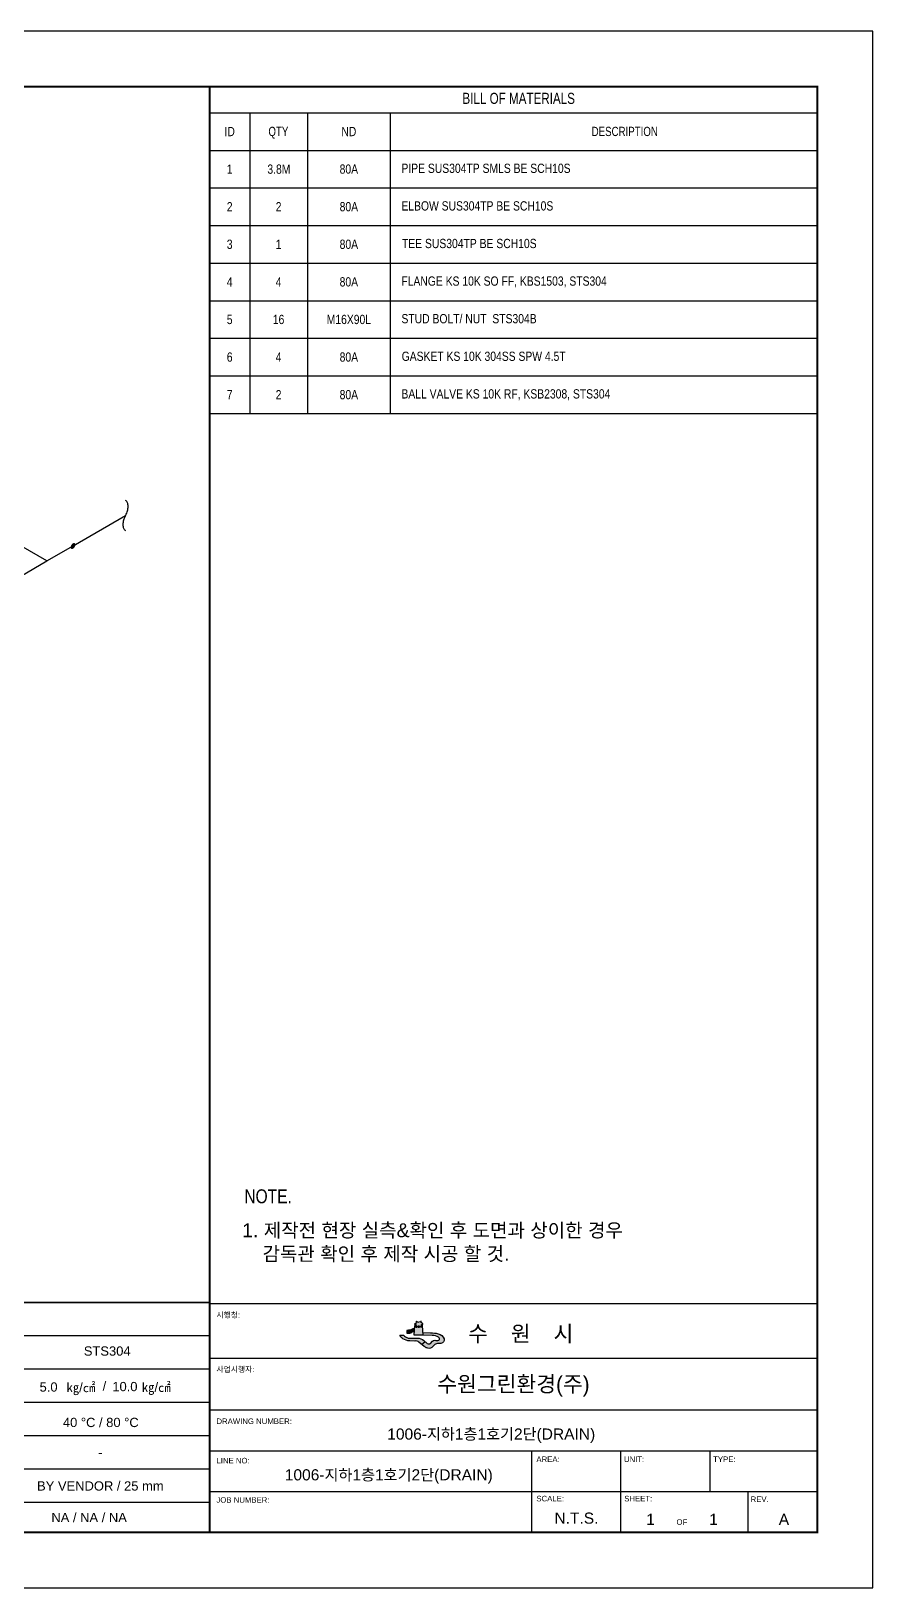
# Model space of a CAD drawing. Header units: millimetres. Extents: x 0 to 594, y 0 to 420.
# Drawn here: x 366.8 to 594, y 0 to 420 of the extents above; entities that cross this region are included whole.
import ezdxf
from ezdxf.enums import TextEntityAlignment as Align

# ---------------------------------------------------------------- set-up
doc = ezdxf.new("R2010")
doc.units = ezdxf.units.MM
doc.header["$LTSCALE"] = 0.25
doc.linetypes.add('DASHED2', pattern=[9.525, 6.35, -3.175])
for name, color, linetype in [('7', 5, 'Continuous'), ('연속', 7, 'DASHED2'), ('주석', 7, 'Continuous'), ('지시선', 1, 'Continuous'), ('테이블', 7, 'Continuous')]:
    doc.layers.add(name, color=color, linetype=linetype)
doc.styles.add('AdskIsoAnnotation', font='arial.ttf', dxfattribs={"width": 0.8, "height": 1})
doc.styles.add('AdskIsoMetric', font='arial.ttf', dxfattribs={"width": 0.8, "height": 2.5})
doc.styles.add('MtXpl_', font='')
doc.styles.add('RomanS', font='arial.ttf')
doc.styles.get("Standard").update_dxf_attribs({"font": 'arial.ttf'})
doc.styles.add('굴림', font='')
doc.styles.get('MtXpl_').set_extended_font_data('Gulim')
doc.styles.get('굴림').set_extended_font_data('Gulim')

# ---------------------------------------------------------------- blocks, each defined once
blk = doc.blocks.new('분할 표식-1-IsoLeft')
at = {"color": 0, "linetype": 'ByBlock', "lineweight": -2, "extrusion": (0, 0.816497, 0.57735)}
for p, q in [((-0.53, 0.51), (-0.53, 0.51)), ((0, 0), (-0.707, 0.408))]:
    blk.add_line(p, q, dxfattribs=at)
at = {"linetype": 'ByBlock'}
for centre, start_param, end_param in [((-0.712, 0.513), 1.59557, 3.116819), ((-0.703, 0.304), -1.546372, -0.024424)]:
    blk.add_ellipse(centre, major_axis=(-0.181, 0), ratio=0.57735, start_param=start_param, end_param=end_param, dxfattribs=at)
blk = doc.blocks.new('티-2-IsoRight')
at = {"color": 0, "linetype": 'ByBlock', "lineweight": -2, "extrusion": (-0.707107, -0.408248, 0.57735)}
for p, q in [((0, 0), (-0.354, 0.204)), ((0.354, -0.204), (0, 0)), ((0, 0), (0, -0.408))]:
    blk.add_line(p, q, dxfattribs=at)
blk = doc.blocks.new('Buttweld-1-IsoLeft')
blk.add_hatch(color=256).paths.add_polyline_path([(-0.029, 0.019), (-0.034, 0.016), (-0.038, 0.012), (-0.041, 0.007), (-0.042, 0.003), (-0.042, -0.002), (-0.041, -0.006), (-0.038, -0.011), (-0.034, -0.014), (-0.029, -0.018), (-0.023, -0.021), (-0.016, -0.023), (-0.009, -0.025), (-0.001, -0.025), (0.007, -0.025), (0.014, -0.025), (0.022, -0.023), (0.029, -0.021), (0.035, -0.018), (0.04, -0.014), (0.044, -0.011), (0.046, -0.006), (0.048, -0.002), (0.048, 0.003), (0.046, 0.007), (0.044, 0.012), (0.04, 0.016), (0.035, 0.019), (0.029, 0.022), (0.022, 0.024), (0.014, 0.026), (0.007, 0.027), (-0.001, 0.027), (-0.009, 0.026), (-0.016, 0.024), (-0.023, 0.022)], is_closed=False, flags=0)
blk = doc.blocks.new('수원시마크')
for color, points in [(1, [(3.75, 6.08, 0.143186), (2.76, 5.78, -0.141847), (1.87, 5.57), (1.39, 5.55), (1.39, 4.73), (1.96, 4.73, 0.144474), (2.64, 4.86), (2.85, 4.99, -0.277731), (3.42, 5.19), (3.68, 5.22)]), (3, [(4.54, 3.3), (1.78, 3.3, -0.16593), (0.46, 4.14), (-0.62, 4.14, 0.174295), (0.21, 3.1, 0.126792), (2.29, 2.45), (3.76, 2.41, -0.209259), (4.99, 2.06), (5.76, 1.43), (6.79, 2.24), (6.45, 2.52, 0.16522)])]:
    blk.add_hatch(color=color).paths.add_polyline_path(points)
h = blk.add_hatch(color=5)
h.paths.add_polyline_path([(6.27, 4.13), (6.04, 6.98), (5.7, 6.98), (5.7, 7.25), (6.13, 7.29), (6.13, 7.5), (5.64, 7.81), (5.64, 8.21), (5.5, 8.21), (5.5, 8.01), (4.93, 7.98), (4.36, 8.01), (4.36, 8.21), (4.22, 8.21), (4.22, 7.81), (3.73, 7.5), (3.73, 7.29), (4.16, 7.25), (4.16, 6.98), (3.82, 6.98), (3.59, 4.13)])
h.paths.add_polyline_path([(4.76, 6.46), (4.76, 6.74), (5.1, 6.74), (5.1, 6.46)], flags=16)
h.paths.add_polyline_path([(5.41, 6.46), (5.41, 6.74), (5.75, 6.74), (5.75, 6.46)], flags=16)
h.paths.add_polyline_path([(4.45, 6.46), (4.11, 6.46), (4.11, 6.74), (4.45, 6.74)], flags=16)
h.paths.add_polyline_path([(8.83, 4.05, -0.174291), (10.75, 3.51, -0.59696), (10.82, 2.7, -0.25604), (10.22, 2.53, 0.024566), (9.63, 2.64, 0.278989), (8.96, 2.35), (8.37, 1.69, -0.298853), (7.44, 1.72), (6.79, 2.24), (5.76, 1.43), (6.54, 0.8, 0.063286), (7.28, 0.37, 0.24753), (8.73, 0.49), (9.46, 1.2, -0.193471), (10.41, 1.66), (11.45, 1.69, 0.388319), (12.37, 3.05, 0.259907), (10.64, 4.57, 0.04063), (8.4, 4.86), (6.21, 4.91), (6.27, 4.13), (6.32, 4.13)])
at = {"color": 1}
blk.add_line((5.76, 1.43), (6.79, 2.24), dxfattribs=at)
at = {"color": 5}
for points in [[(6.2, 4.91), (8.4, 4.86, -0.04063), (10.64, 4.57, -0.259907), (12.37, 3.05, -0.388319), (11.45, 1.69), (10.41, 1.66, 0.193471), (9.46, 1.2), (8.73, 0.49, -0.24753), (7.28, 0.37, -0.063286), (6.54, 0.8), (4.99, 2.06, 0.209259), (3.76, 2.41), (2.29, 2.45, -0.126792), (0.21, 3.1, -0.174295), (-0.62, 4.14, -2.92713)], [(-0.62, 4.14), (0.46, 4.14, 0.16593), (1.78, 3.3), (4.54, 3.3, -0.16522), (6.45, 2.52), (7.44, 1.72, 0.298853), (8.37, 1.69), (8.96, 2.35, -0.278989), (9.63, 2.64, -0.024566), (10.22, 2.53, 0.25604), (10.82, 2.7, 0.59696), (10.75, 3.51, 0.174291), (8.83, 4.05), (6.32, 4.13), (3.59, 4.13)]]:
    blk.add_lwpolyline(points, format="xyb", dxfattribs=at)
at = {"color": 1}
blk.add_lwpolyline([(3.75, 6.08, 0.143186), (2.76, 5.78, -0.141847), (1.87, 5.57), (1.39, 5.55), (1.39, 4.73), (1.96, 4.73, 0.144474), (2.64, 4.86), (2.85, 4.99, -0.277731), (3.42, 5.19), (3.68, 5.22)], format="xyb", dxfattribs=at)
at = {"color": 5}
for points in [[(3.59, 4.13), (3.82, 6.98), (4.16, 6.98), (4.16, 7.25), (3.73, 7.29), (3.73, 7.5), (4.22, 7.81), (4.22, 8.21), (4.36, 8.21), (4.36, 8.01), (4.93, 7.98)], [(6.27, 4.13), (6.04, 6.98), (5.7, 6.98), (5.7, 7.25), (6.13, 7.29), (6.13, 7.5), (5.64, 7.81), (5.64, 8.21), (5.5, 8.21), (5.5, 8.01), (4.93, 7.98)]]:
    blk.add_lwpolyline(points, dxfattribs=at)
for points in [[(4.11, 6.46), (4.45, 6.46), (4.45, 6.74), (4.11, 6.74)], [(4.76, 6.46), (5.1, 6.46), (5.1, 6.74), (4.76, 6.74)], [(5.75, 6.46), (5.41, 6.46), (5.41, 6.74), (5.75, 6.74)]]:
    blk.add_lwpolyline(points, close=True, dxfattribs=at)
blk = doc.blocks.new('T')
at = {"layer": '지시선', "xscale": 48, "yscale": 48, "zscale": 48}
blk.add_blockref('수원시마크', (-288, -200), dxfattribs=at)

msp = doc.modelspace()

# ---------------------------------------------------------------- linework, layer by layer
for p, q in [((415, 76.69), (579, 76.69)), ((415, 68), (308.576, 68)), ((415, 59), (308.576, 59)), ((415, 62), (579, 62)), ((415, 50), (308.576, 50)), ((415, 48), (579, 48)), ((415, 41), (308.576, 41)), ((415, 37), (579, 37)), ((415, 32), (308.576, 32)), ((415, 26), (579, 26)), ((415, 23), (308.576, 23))]:
    msp.add_line(p, q)
at = {"linetype": 'ByBlock', "lineweight": -2}
for p, q in [((501.921, 15), (501.921, 37)), ((526, 15), (526, 37)), ((550.079, 26), (550.079, 37)), ((560.383, 15), (560.383, 26))]:
    msp.add_line(p, q, dxfattribs=at)
msp.add_lwpolyline([(0, 0), (594, 0), (594, 420), (0, 420)], close=True)
at = {"const_width": 0.5}
msp.add_lwpolyline([(15, 15), (579, 15), (579, 405), (15, 405)], close=True, dxfattribs=at)
at = {"linetype": 'ByBlock', "lineweight": -2, "const_width": 0.5}
for points in [[(415, 15), (415, 405)], [(415, 77), (154, 77), (154, 15)]]:
    msp.add_lwpolyline(points, dxfattribs=at)
at = {"layer": '테이블'}
for p, q in [((415, 405), (579, 405)), ((415, 405), (415, 316.839)), ((579, 405), (579, 316.839)), ((415, 397.982), (579, 397.982)), ((425.82, 397.982), (425.82, 387.839)), ((441.389, 397.982), (441.389, 387.839)), ((463.759, 397.982), (463.759, 347.268)), ((415, 387.839), (579, 387.839)), ((415, 387.839), (579, 387.839)), ((425.82, 387.839), (425.82, 377.696)), ((441.389, 387.839), (441.389, 377.696)), ((415, 377.696), (579, 377.696)), ((415, 377.696), (579, 377.696)), ((425.82, 377.696), (425.82, 357.411)), ((441.389, 377.696), (441.389, 357.411)), ((415, 367.554), (579, 367.554)), ((415, 357.411), (579, 357.411)), ((415, 357.411), (579, 357.411)), ((425.82, 357.411), (425.82, 347.268)), ((441.389, 357.411), (441.389, 347.268)), ((415, 347.268), (579, 347.268)), ((415, 347.268), (579, 347.268)), ((425.82, 347.268), (425.82, 326.982)), ((441.389, 347.268), (441.389, 326.982)), ((463.759, 347.268), (463.759, 326.982)), ((415, 337.125), (579, 337.125)), ((415, 326.982), (579, 326.982)), ((415, 326.982), (579, 326.982)), ((425.82, 326.982), (425.82, 316.839)), ((441.389, 326.982), (441.389, 316.839)), ((463.759, 326.982), (463.759, 316.839)), ((415, 316.839), (579, 316.839))]:
    msp.add_line(p, q, dxfattribs=at)

# ---------------------------------------------------------------- block references
at = {"layer": '7', "xscale": 0.01912379949126055, "yscale": 0.01912379949126055, "zscale": 0.01912379949126055}
msp.add_blockref('T', (472.422, 68.207), dxfattribs=at)
at = {"layer": '연속', "xscale": 20, "yscale": 20, "zscale": 20}
for name, p, rotation in [('분할 표식-1-IsoLeft', (378.151, 281.153), 240.0000000000215), ('티-2-IsoRight', (371.08, 277.07), 240.0000000000722), ('Buttweld-1-IsoLeft', (378.151, 281.153), 240.0000000000273)]:
    msp.add_blockref(name, p, dxfattribs=dict(at, rotation=rotation))

# ---------------------------------------------------------------- texts
at = {"color": 7, "linetype": 'ByBlock', "lineweight": -2, "style": 'RomanS'}
for s, p in [('시행청:', (416.837, 72.886)), ('사업시행자:', (416.837, 58.196)), ('DRAWING NUMBER:', (416.837, 44.196)), ('LINE NO:', (416.837, 33.579)), ('AREA:', (503.19, 33.944)), ('UNIT:', (526.812, 33.944)), ('TYPE:', (550.891, 33.944)), ('JOB NUMBER:', (416.837, 22.962)), ('SCALE:', (503.19, 23.327)), ('SHEET:', (526.89, 23.327)), ('REV.', (560.998, 23.16)), ('OF', (541, 17))]:
    msp.add_text(s, height=1.5, dxfattribs=at).set_placement(p)
at = {"style": '굴림'}
msp.add_text('수    원    시', height=4.25599, dxfattribs=at).set_placement((484.757, 66.468))
at = {"color": 7, "style": 'AdskIsoMetric'}
for s, p in [('STS304', (381.044, 62.646)), ('5.0', (369.103, 52.946)), ('㎏/㎠', (376.378, 52.807)), ('/', (386.126, 53.202)), ('10.0', (388.732, 53.064)), ('㎏/㎠', (396.696, 52.866)), ('40 %%DC / 80 %%DC', (375.399, 43.383)), ('NA / NA / NA', (372.284, 17.73))]:
    msp.add_text(s, height=2.5, dxfattribs=at).set_placement(p)
at = {"style": '굴림'}
msp.add_text('수원그린환경(주)', height=4.256, dxfattribs=at).set_placement((497, 55), align=Align.MIDDLE_CENTER)
at = {"color": 7, "style": 'AdskIsoMetric'}
for s, p in [('-', (385.5, 36.5)), ('BY VENDOR / 25 mm', (385.5, 27.5))]:
    msp.add_text(s, height=2.5, dxfattribs=at).set_placement(p, align=Align.MIDDLE_CENTER)
at = {"color": 7, "linetype": 'ByBlock', "lineweight": -2}
msp.add_text('N.T.S.', height=3, dxfattribs=at).set_placement((514, 17.32), align=Align.CENTER)
at = {"color": 7}
for tag, p in [('1006-지하1층1호기2단(DRAIN)', (491, 40)), ('1006-지하1층1호기2단(DRAIN)', (463.348, 29)), ('1', (534, 17)), ('1', (551, 17)), ('A', (570, 17))]:
    msp.add_attdef(tag, text='', height=3, dxfattribs=at).set_placement(p, align=Align.CENTER)
at = {"layer": '주석', "style": 'AdskIsoAnnotation', "width": 0.8}
msp.add_text('NOTE.', height=3.75, dxfattribs=at).set_placement((424.373, 103.772))
at = {"layer": '주석', "style": 'AdskIsoAnnotation'}
for s, p in [('1. 제작전 현장 실측&확인 후 도면과 상이한 경우 ', (423.78, 94.608)), ('   감독관 확인 후 제작 시공 할 것.', (424.903, 88.268))]:
    msp.add_text(s, height=3.75, dxfattribs=at).set_placement(p)
at = {"layer": '테이블', "width": 0.8}
for s, height, style, p in [('BILL OF MATERIALS', 3, 'MtXpl_', (483.23, 400.364)), ('QTY', 2.5, 'MtXpl_', (430.863, 391.689)), ('DESCRIPTION', 2.5, 'MtXpl_', (518.097, 391.692)), ('3.8M', 2.5, 'AdskIsoMetric', (430.587, 381.518)), ('PIPE SUS304TP SMLS BE SCH10S', 2.5, 'AdskIsoMetric', (466.76, 381.744)), ('ELBOW SUS304TP BE SCH10S', 2.5, 'AdskIsoMetric', (466.755, 371.601)), ('TEE SUS304TP BE SCH10S', 2.5, 'AdskIsoMetric', (466.91, 361.458)), ('FLANGE KS 10K SO FF, KBS1503, STS304', 2.5, 'AdskIsoMetric', (466.747, 351.315)), ('STUD BOLT/ NUT  STS304B', 2.5, 'AdskIsoMetric', (466.771, 341.172)), ('GASKET KS 10K 304SS SPW 4.5T', 2.5, 'AdskIsoMetric', (466.827, 331.03)), ('BALL VALVE KS 10K RF, KSB2308, STS304', 2.5, 'AdskIsoMetric', (466.771, 320.886))]:
    msp.add_text(s, height=height, dxfattribs=dict(at, style=style)).set_placement(p)
at = {"layer": '테이블', "char_height": 2.5, "attachment_point": 5, "style": 'AdskIsoMetric'}
for s, insert, width in [('ID', (420.41, 392.911), 7.82004), ('ND', (452.574, 392.911), 19.37038), ('1', (420.41, 382.768), 7.82004), ('80A', (452.574, 382.768), 19.37038), ('2', (420.41, 372.625), 7.82004), ('2', (433.604, 372.625), 12.56849), ('80A', (452.574, 372.625), 19.37038), ('3', (420.41, 362.482), 7.82004), ('1', (433.604, 362.482), 12.56849), ('80A', (452.574, 362.482), 19.37038), ('4', (420.41, 352.339), 7.82004), ('4', (433.604, 352.339), 12.56849), ('80A', (452.574, 352.339), 19.37038), ('5', (420.41, 342.196), 7.82004), ('16', (433.604, 342.196), 12.56849), ('M16X90L', (452.574, 342.196), 19.37038), ('6', (420.41, 332.054), 7.82004), ('4', (433.604, 332.054), 12.56849), ('80A', (452.574, 332.054), 19.37038), ('7', (420.41, 321.911), 7.82004), ('2', (433.604, 321.911), 12.56849), ('80A', (452.574, 321.911), 19.37038)]:
    msp.add_mtext(s, dxfattribs=dict(at, insert=insert, width=width))

doc.saveas('drawing.dxf')
